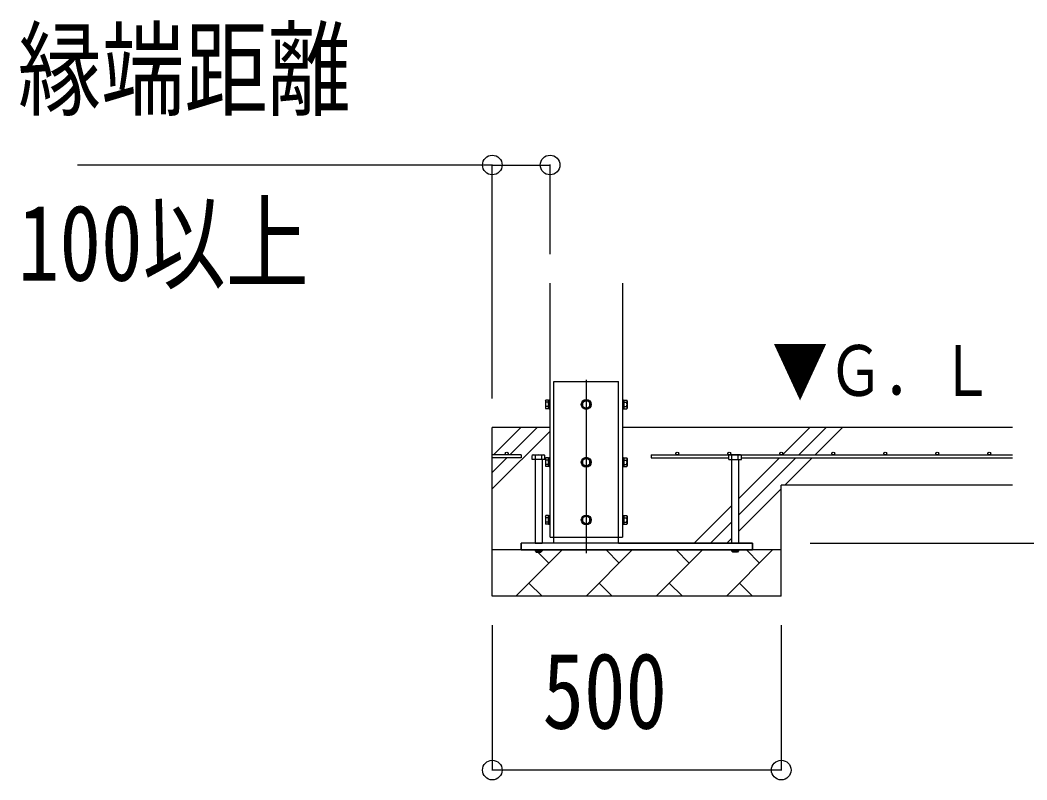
# Model space of a CAD drawing. Units: millimetres, scale not verified. Extents: x -16820 to 16820, y -11880 to 11880.
# Drawn here: x -4466 to -2724, y -7343 to -6028 of the extents above; entities that cross this region are included whole.
import ezdxf
from ezdxf.enums import TextEntityAlignment as Align

# ---------------------------------------------------------------- set-up
doc = ezdxf.new("R2010")
doc.units = ezdxf.units.MM
doc.header["$LTSCALE"] = 50
for name, color, linetype in [('0-4_YKK_12', 2, 'Continuous'), ('0-5_YKK_13', 4, 'Continuous'), ('0-6_YKK_A1', 4, 'Continuous'), ('0-7_YKK_D', 6, 'Continuous')]:
    doc.layers.add(name, color=color, linetype=linetype)
doc.styles.add('ＭＳ ゴシック', font='')
doc.styles.get('ＭＳ ゴシック').set_extended_font_data('MS Gothic')

msp = doc.modelspace()

# ---------------------------------------------------------------- linework, layer by layer
at = {"layer": '0-4_YKK_12'}
msp.add_line((-3486.77, -6650.5), (-3486.77, -6950.5), dxfattribs=at)
at = {"layer": '0-5_YKK_13'}
for p, q in [((-3542.77, -6923), (-3542.77, -6653)), ((-3542.77, -6653), (-3430.77, -6653)), ((-3430.77, -6923), (-3430.77, -6653)), ((-3557.47, -6686.51), (-3556.89, -6685.51)), ((-3557.47, -6686.51), (-3557.47, -6699.5)), ((-3551.97, -6685.51), (-3556.89, -6685.51)), ((-3551.97, -6689.25), (-3556.89, -6689.25)), ((-3551.97, -6685.51), (-3551.97, -6700.51)), ((-3550.37, -6685.96), (-3551.97, -6685.96)), ((-3551.97, -6692.5), (-3551.97, -6685.96)), ((-3550.37, -6692.5), (-3550.37, -6685.96)), ((-3423.17, -6685.95), (-3421.57, -6685.95)), ((-3423.17, -6692.5), (-3423.17, -6685.95)), ((-3421.57, -6685.49), (-3416.65, -6685.49)), ((-3421.57, -6685.49), (-3421.57, -6700.51)), ((-3421.57, -6692.5), (-3421.57, -6685.95)), ((-3421.57, -6689.25), (-3416.65, -6689.25)), ((-3416.07, -6686.5), (-3416.65, -6685.49)), ((-3416.07, -6686.5), (-3416.07, -6699.5)), ((-3557.47, -6699.5), (-3556.89, -6700.51)), ((-3551.97, -6696.75), (-3556.89, -6696.75)), ((-3551.97, -6700.51), (-3556.89, -6700.51)), ((-3551.97, -6692.5), (-3550.37, -6692.5)), ((-3551.97, -6693.5), (-3550.37, -6693.5)), ((-3551.97, -6700.05), (-3551.97, -6693.5)), ((-3551.97, -6700.05), (-3550.37, -6700.05)), ((-3550.37, -6700.05), (-3550.37, -6693.5)), ((-3421.57, -6692.5), (-3423.17, -6692.5)), ((-3421.57, -6693.5), (-3423.17, -6693.5)), ((-3423.17, -6700.05), (-3423.17, -6693.5)), ((-3421.57, -6700.05), (-3423.17, -6700.05)), ((-3421.57, -6700.05), (-3421.57, -6693.5)), ((-3421.57, -6696.75), (-3416.65, -6696.75)), ((-3421.57, -6700.51), (-3416.65, -6700.51)), ((-3416.07, -6699.5), (-3416.65, -6700.51)), ((-3578.77, -6780.5), (-3580.24, -6781.35)), ((-3578.77, -6780.5), (-3559.77, -6780.5)), ((-3575.27, -6788.5), (-3575.27, -6933)), ((-3574.76, -6788.5), (-3574.76, -6781.35)), ((-3563.79, -6788.5), (-3563.79, -6781.35)), ((-3563.27, -6788.5), (-3563.27, -6933)), ((-3559.77, -6780.5), (-3558.3, -6781.35)), ((-3558.3, -6788.5), (-3558.3, -6781.35)), ((-3557.47, -6786.51), (-3556.89, -6785.51)), ((-3557.47, -6786.51), (-3557.47, -6799.5)), ((-3551.97, -6785.51), (-3556.89, -6785.51)), ((-3551.97, -6789.25), (-3556.89, -6789.25)), ((-3551.97, -6785.51), (-3551.97, -6800.51)), ((-3550.37, -6785.96), (-3551.97, -6785.96)), ((-3551.97, -6792.5), (-3551.97, -6785.96)), ((-3551.97, -6792.5), (-3550.37, -6792.5)), ((-3551.97, -6793.5), (-3550.37, -6793.5)), ((-3551.97, -6800.05), (-3551.97, -6793.5)), ((-3550.37, -6792.5), (-3550.37, -6785.96)), ((-3550.37, -6800.05), (-3550.37, -6793.5)), ((-3423.17, -6785.95), (-3421.57, -6785.95)), ((-3423.17, -6792.5), (-3423.17, -6785.95)), ((-3421.57, -6792.5), (-3423.17, -6792.5)), ((-3421.57, -6793.5), (-3423.17, -6793.5)), ((-3423.17, -6800.05), (-3423.17, -6793.5)), ((-3421.57, -6785.49), (-3416.65, -6785.49)), ((-3421.57, -6785.49), (-3421.57, -6800.51)), ((-3421.57, -6792.5), (-3421.57, -6785.95)), ((-3421.57, -6789.25), (-3416.65, -6789.25)), ((-3421.57, -6800.05), (-3421.57, -6793.5)), ((-3416.07, -6786.5), (-3416.65, -6785.49)), ((-3416.07, -6786.5), (-3416.07, -6799.5)), ((-3238.77, -6780.5), (-3240.24, -6781.35)), ((-3240.24, -6788.5), (-3240.24, -6781.35)), ((-3219.77, -6780.5), (-3238.77, -6780.5)), ((-3235.27, -6788.5), (-3235.27, -6933)), ((-3234.76, -6788.5), (-3234.76, -6781.35)), ((-3223.79, -6788.5), (-3223.79, -6781.35)), ((-3223.27, -6788.5), (-3223.27, -6933)), ((-3219.77, -6780.5), (-3218.3, -6781.35)), ((-3557.47, -6799.5), (-3556.89, -6800.51)), ((-3551.97, -6796.75), (-3556.89, -6796.75)), ((-3551.97, -6800.51), (-3556.89, -6800.51)), ((-3551.97, -6800.05), (-3550.37, -6800.05)), ((-3421.57, -6800.05), (-3423.17, -6800.05)), ((-3421.57, -6796.75), (-3416.65, -6796.75)), ((-3421.57, -6800.51), (-3416.65, -6800.51)), ((-3416.07, -6799.5), (-3416.65, -6800.51)), ((-3557.47, -6886.51), (-3556.89, -6885.51)), ((-3557.47, -6886.51), (-3557.47, -6899.5)), ((-3551.97, -6885.51), (-3556.89, -6885.51)), ((-3551.97, -6889.25), (-3556.89, -6889.25)), ((-3551.97, -6896.75), (-3556.89, -6896.75)), ((-3551.97, -6885.51), (-3551.97, -6900.51)), ((-3550.37, -6885.96), (-3551.97, -6885.96)), ((-3551.97, -6892.5), (-3551.97, -6885.96)), ((-3551.97, -6892.5), (-3550.37, -6892.5)), ((-3551.97, -6893.5), (-3550.37, -6893.5)), ((-3551.97, -6900.05), (-3551.97, -6893.5)), ((-3550.37, -6892.5), (-3550.37, -6885.96)), ((-3550.37, -6900.05), (-3550.37, -6893.5)), ((-3423.17, -6885.95), (-3421.57, -6885.95)), ((-3423.17, -6892.5), (-3423.17, -6885.95)), ((-3421.57, -6892.5), (-3423.17, -6892.5)), ((-3421.57, -6893.5), (-3423.17, -6893.5)), ((-3423.17, -6900.05), (-3423.17, -6893.5)), ((-3421.57, -6885.49), (-3416.65, -6885.49)), ((-3421.57, -6885.49), (-3421.57, -6900.51)), ((-3421.57, -6892.5), (-3421.57, -6885.95)), ((-3421.57, -6889.25), (-3416.65, -6889.25)), ((-3421.57, -6900.05), (-3421.57, -6893.5)), ((-3421.57, -6896.75), (-3416.65, -6896.75)), ((-3416.07, -6886.5), (-3416.65, -6885.49)), ((-3416.07, -6886.5), (-3416.07, -6899.5)), ((-3557.47, -6899.5), (-3556.89, -6900.51)), ((-3551.97, -6900.51), (-3556.89, -6900.51)), ((-3551.97, -6900.05), (-3550.37, -6900.05)), ((-3421.57, -6900.05), (-3423.17, -6900.05)), ((-3421.57, -6900.51), (-3416.65, -6900.51)), ((-3416.07, -6899.5), (-3416.65, -6900.51)), ((-3199.27, -6933), (-3599.27, -6933)), ((-3599.27, -6945), (-3599.27, -6933)), ((-3575.27, -6933), (-3563.27, -6933)), ((-3542.77, -6933), (-3542.77, -6923)), ((-3430.77, -6933), (-3430.77, -6923)), ((-3223.27, -6933), (-3235.27, -6933)), ((-3199.27, -6945), (-3199.27, -6933)), ((-3599.27, -6945), (-3199.27, -6945)), ((-3575.27, -6946.5), (-3563.27, -6946.5)), ((-3223.27, -6946.5), (-3235.27, -6946.5))]:
    msp.add_line(p, q, dxfattribs=at)
for points in [[(-3549.27, -6684.5), (-3550.37, -6684.5), (-3550.37, -6701.5), (-3549.27, -6701.5)], [(-3424.27, -6684.5), (-3423.17, -6684.5), (-3423.17, -6701.5), (-3424.27, -6701.5)], [(-3558.3, -6788.5), (-3580.24, -6788.5), (-3580.24, -6781.35)], [(-3549.27, -6784.5), (-3550.37, -6784.5), (-3550.37, -6801.5), (-3549.27, -6801.5)], [(-3424.27, -6784.5), (-3423.17, -6784.5), (-3423.17, -6801.5), (-3424.27, -6801.5)], [(-3240.24, -6788.5), (-3218.3, -6788.5), (-3218.3, -6781.35)], [(-3549.27, -6884.5), (-3550.37, -6884.5), (-3550.37, -6901.5), (-3549.27, -6901.5)], [(-3424.27, -6884.5), (-3423.17, -6884.5), (-3423.17, -6901.5), (-3424.27, -6901.5)], [(-3575.27, -6945), (-3575.27, -6946.5), (-3573.27, -6948.5), (-3565.27, -6948.5)], [(-3563.27, -6945), (-3563.27, -6946.5), (-3565.27, -6948.5)], [(-3235.27, -6945), (-3235.27, -6946.5), (-3233.27, -6948.5)], [(-3223.27, -6945), (-3223.27, -6946.5), (-3225.27, -6948.5), (-3233.27, -6948.5)]]:
    msp.add_lwpolyline(points, dxfattribs=at)
for points in [[(-3486.77, -6685.49), (-3493.27, -6689.25), (-3493.27, -6696.75), (-3486.77, -6700.51), (-3480.27, -6696.75), (-3480.27, -6689.25)], [(-3486.77, -6785.49), (-3493.27, -6789.25), (-3493.27, -6796.75), (-3486.77, -6800.51), (-3480.27, -6796.75), (-3480.27, -6789.25)], [(-3486.77, -6885.49), (-3493.27, -6889.25), (-3493.27, -6896.75), (-3486.77, -6900.51), (-3480.27, -6896.75), (-3480.27, -6889.25)]]:
    msp.add_lwpolyline(points, close=True, dxfattribs=at)
for centre, radius in [((-3486.77, -6693), 8.5), ((-3486.77, -6693), 6.5), ((-3486.77, -6793), 8.5), ((-3486.77, -6793), 6.5), ((-3486.77, -6893), 8.5), ((-3486.77, -6893), 6.5)]:
    msp.add_circle(centre, radius, dxfattribs=at)
for centre, radius, start, end in [((-3554.17, -6687.38), 3.31, 145.51973, 214.48027), ((-3545.05, -6693), 12.42, 162.41205, 197.58795), ((-3486.77, -6693), 7.05, 97.21814, 142.78186), ((-3486.77, -6693), 7.05, 37.21814, 82.78186), ((-3419.39, -6687.37), 3.32, 325.61575, 34.38425), ((-3428.49, -6693), 12.42, 342.41205, 17.58795), ((-3554.15, -6698.63), 3.32, 145.61575, 214.38425), ((-3486.77, -6693), 7.05, 157.21814, 202.78186), ((-3486.77, -6693), 7.05, 217.21814, 262.78186), ((-3486.77, -6693), 7.05, 277.21814, 322.78186), ((-3486.77, -6693), 7.05, 337.21814, 22.78186), ((-3419.39, -6698.63), 3.32, 325.61575, 34.38425), ((-3577.5, -6785.36), 4.86, 55.61575, 124.38425), ((-3569.27, -6798.65), 18.15, 72.41205, 107.58795), ((-3561.04, -6785.36), 4.86, 55.61575, 124.38425), ((-3554.17, -6787.38), 3.31, 145.51973, 214.48027), ((-3545.05, -6793), 12.42, 162.41205, 197.58795), ((-3486.77, -6793), 7.05, 157.21814, 202.78186), ((-3486.77, -6793), 7.05, 97.21814, 142.78186), ((-3486.77, -6793), 7.05, 37.21814, 82.78186), ((-3486.77, -6793), 7.05, 337.21814, 22.78186), ((-3419.39, -6787.37), 3.32, 325.61575, 34.38425), ((-3428.49, -6793), 12.42, 342.41205, 17.58795), ((-3237.5, -6785.36), 4.86, 55.61575, 124.38425), ((-3229.27, -6798.65), 18.15, 72.41205, 107.58795), ((-3221.04, -6785.36), 4.86, 55.61575, 124.38425), ((-3554.15, -6798.63), 3.32, 145.61575, 214.38425), ((-3486.77, -6793), 7.05, 217.21814, 262.78186), ((-3486.77, -6793), 7.05, 277.21814, 322.78186), ((-3419.39, -6798.63), 3.32, 325.61575, 34.38425), ((-3554.17, -6887.38), 3.31, 145.51973, 214.48027), ((-3545.05, -6893), 12.42, 162.41205, 197.58795), ((-3554.15, -6898.63), 3.32, 145.61575, 214.38425), ((-3486.77, -6893), 7.05, 157.21814, 202.78186), ((-3486.77, -6893), 7.05, 97.21814, 142.78186), ((-3486.77, -6893), 7.05, 217.21814, 262.78186), ((-3486.77, -6893), 7.05, 37.21814, 82.78186), ((-3486.77, -6893), 7.05, 277.21814, 322.78186), ((-3486.77, -6893), 7.05, 337.21814, 22.78186), ((-3419.39, -6887.37), 3.32, 325.61575, 34.38425), ((-3428.49, -6893), 12.42, 342.41205, 17.58795), ((-3419.39, -6898.63), 3.32, 325.61575, 34.38425)]:
    msp.add_arc(centre, radius, start, end, dxfattribs=at)
at = {"layer": '0-6_YKK_A1'}
for p, q in [((-3549.27, -6923), (-3549.27, -6483)), ((-3424.27, -6483), (-3424.27, -6923)), ((-3549.27, -6733), (-3649.27, -6733)), ((-3649.27, -7025), (-3649.27, -6733)), ((-3649.27, -6839), (-3549.27, -6739)), ((-3647.34, -6780.5), (-3599.84, -6733)), ((-3619.06, -6780.5), (-3571.56, -6733)), ((-2749.27, -6733), (-3424.27, -6733)), ((-3147.34, -6780.5), (-3099.84, -6733)), ((-3119.06, -6780.5), (-3071.56, -6733)), ((-3090.77, -6780.5), (-3043.27, -6733)), ((-3599.27, -6780.5), (-3649.27, -6780.5)), ((-3649.27, -6810.71), (-3624.06, -6785.5)), ((-3599.27, -6785.5), (-3649.27, -6785.5)), ((-3599.27, -6780.5), (-3599.27, -6785.5)), ((-3374.27, -6780.5), (-2749.27, -6780.5)), ((-3374.27, -6780.5), (-3374.27, -6785.5)), ((-3374.27, -6785.5), (-3240.24, -6785.5)), ((-3223.27, -6884.71), (-3124.06, -6785.5)), ((-3223.27, -6856.43), (-3152.34, -6785.5)), ((-3218.3, -6785.5), (-2749.27, -6785.5)), ((-3143.27, -6833), (-3095.77, -6785.5)), ((-3223.27, -6913), (-3149.27, -6839)), ((-3149.27, -7025), (-3149.27, -6833)), ((-2749.27, -6833), (-3149.27, -6833)), ((-3299.84, -6933), (-3235.27, -6868.43)), ((-3271.56, -6933), (-3235.27, -6896.71)), ((-3549.27, -6923), (-3424.27, -6923)), ((-3430.77, -6933), (-3199.27, -6933)), ((-3243.27, -6933), (-3235.27, -6925)), ((-3199.27, -6933), (-3199.27, -6945)), ((-3149.27, -6945), (-3649.27, -6945)), ((-3608.53, -7025), (-3528.53, -6945)), ((-3551.2, -6967.66), (-3570.36, -6948.5)), ((-3487.11, -7025), (-3407.11, -6945)), ((-3429.77, -6967.66), (-3452.44, -6945)), ((-3365.69, -7025), (-3285.69, -6945)), ((-3308.35, -6967.66), (-3331.01, -6945)), ((-3244.27, -7025), (-3164.27, -6945)), ((-3186.93, -6967.66), (-3209.59, -6945)), ((-3585.87, -7002.34), (-3563.21, -7025)), ((-3464.45, -7002.34), (-3441.79, -7025)), ((-3343.03, -7002.34), (-3320.37, -7025)), ((-3221.61, -7002.34), (-3198.95, -7025)), ((-3149.27, -7025), (-3649.27, -7025))]:
    msp.add_line(p, q, dxfattribs=at)
msp.add_lwpolyline([(-3542.77, -6933), (-3599.27, -6933), (-3599.27, -6945)], dxfattribs=at)
for centre in [(-3624.27, -6778), (-3329.27, -6778), (-3239.27, -6778), (-3149.27, -6778), (-3059.27, -6778), (-2969.27, -6778), (-2879.27, -6778), (-2789.27, -6778)]:
    msp.add_circle(centre, 2.5, dxfattribs=at)
at = {"layer": '0-7_YKK_D'}
for p, q in [((-3649.27, -6278.47), (-4367.08, -6278.47)), ((-3649.27, -6683), (-3649.27, -6277.47)), ((-3649.27, -6278.47), (-3549.27, -6278.47)), ((-3549.27, -6433), (-3549.27, -6277.47)), ((-3099.27, -6933), (-2148.27, -6933)), ((-3649.27, -7075), (-3649.27, -7327)), ((-3149.27, -7075), (-3149.27, -7327)), ((-3149.27, -7326), (-3649.27, -7326))]:
    msp.add_line(p, q, dxfattribs=at)
for centre in [(-3649.27, -6278.47), (-3549.27, -6278.47), (-3649.27, -7326), (-3149.27, -7326)]:
    msp.add_circle(centre, 17, dxfattribs=at)

# ---------------------------------------------------------------- texts
at = {"layer": '0-6_YKK_A1', "style": 'ＭＳ ゴシック', "width": 0.8}
msp.add_text('▼Ｇ．Ｌ', height=87.98, dxfattribs=at).set_placement((-3164.73, -6704.55), align=Align.BOTTOM_LEFT)
at = {"layer": '0-7_YKK_D', "style": 'ＭＳ ゴシック', "width": 0.8}
for s, p in [('縁端距離', (-4470.07, -6218.47)), ('100以上', (-4470.07, -6518.47)), ('500', (-3562.47, -7294))]:
    msp.add_text(s, height=132, dxfattribs=at).set_placement(p, align=Align.BOTTOM_LEFT)

doc.saveas('drawing.dxf')
